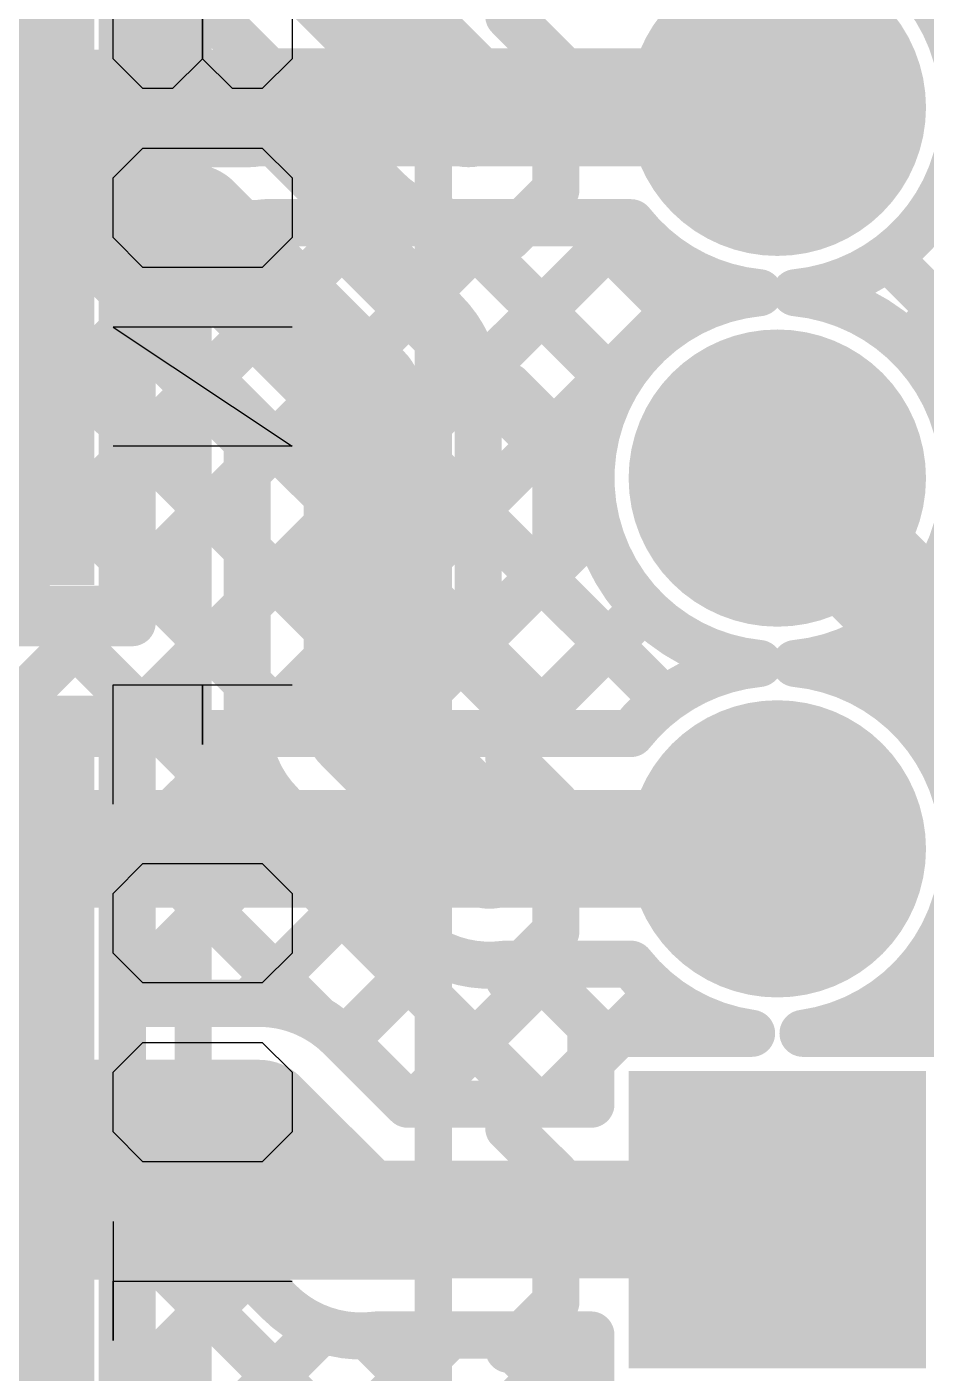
# Model space of a CAD drawing. Header units: millimetres. Extents: x 0.78 to 3.29, y 2.96 to 5.31.
# Drawn here: x 2.9737 to 3.1646, y 3.508 to 3.7939 of the extents above; entities that cross this region are included whole.
import ezdxf

# ---------------------------------------------------------------- set-up
doc = ezdxf.new("R2010")
doc.units = ezdxf.units.MM
doc.header["$MEASUREMENT"] = 0
for name, color, linetype in [('BottomLayer', 5, 'Continuous'), ('BottomOverlay', 54, 'Continuous'), ('BottomSolder', 6, 'Continuous'), ('MultiLayer', 9, 'Continuous'), ('PadHoleLayer', 156, 'Continuous'), ('TopLayer', 1, 'Continuous'), ('TopOverlay', 2, 'Continuous'), ('TopPaste', 8, 'Continuous'), ('TopSolder', 216, 'Continuous')]:
    doc.layers.add(name, color=color, linetype=linetype)

# ---------------------------------------------------------------- blocks, each defined once
blk = doc.blocks.new('B13B_PH_K_S_LF__SN__B_12')
at = {"layer": 'BottomLayer', "const_width": 0.02756}
for points in [[(-0.40748, 0, 1), (-0.37992, 0, 1)], [(-0.32874, 0, 1), (-0.30118, 0, 1)], [(-0.25, 0, 1), (-0.22244, 0, 1)]]:
    blk.add_lwpolyline(points, format="xyb", close=True, dxfattribs=at)
at = {"layer": 'BottomLayer'}
blk.add_solid([(-0.5, -0.02756), (-0.44488, -0.02756), (-0.5, 0.02756), (-0.44488, 0.02756)], dxfattribs=at)
at = {"layer": 'BottomOverlay'}
for points, const_width in [([(-0.55344, 0.073), (0.55334, 0.073)], 0.00787), ([(-0.5, 0.057), (-0.49, 0.047)], 0.01), ([(-0.453, 0.057), (-0.463, 0.047)], 0.01), ([(-0.42126, 0.057), (-0.41126, 0.047)], 0.01), ([(-0.37426, 0.057), (-0.38426, 0.047)], 0.01), ([(-0.34252, 0.057), (-0.33252, 0.047)], 0.01), ([(-0.29552, 0.057), (-0.30552, 0.047)], 0.01), ([(-0.26378, 0.057), (-0.25378, 0.047)], 0.01), ([(-0.21678, 0.057), (-0.22678, 0.047)], 0.01), ([(-0.49, 0.047), (-0.463, 0.047)], 0.01), ([(-0.41126, 0.047), (-0.38426, 0.047)], 0.01), ([(-0.33252, 0.047), (-0.30552, 0.047)], 0.01), ([(-0.25378, 0.047), (-0.22678, 0.047)], 0.01)]:
    blk.add_lwpolyline(points, dxfattribs=dict(at, const_width=const_width))
at = {"layer": 'BottomOverlay', "const_width": 0.005}
for points in [[(-0.5025, 0.057, 1), (-0.4975, 0.057, 1)], [(-0.4555, 0.057, 1), (-0.4505, 0.057, 1)], [(-0.42376, 0.057, 1), (-0.41876, 0.057, 1)], [(-0.37676, 0.057, 1), (-0.37176, 0.057, 1)], [(-0.34502, 0.057, 1), (-0.34002, 0.057, 1)], [(-0.29802, 0.057, 1), (-0.29302, 0.057, 1)], [(-0.26628, 0.057, 1), (-0.26128, 0.057, 1)], [(-0.21928, 0.057, 1), (-0.21428, 0.057, 1)], [(-0.4925, 0.047, 1), (-0.4875, 0.047, 1)], [(-0.4925, 0.047, 1), (-0.4875, 0.047, 1)], [(-0.4655, 0.047, 1), (-0.4605, 0.047, 1)], [(-0.4655, 0.047, 1), (-0.4605, 0.047, 1)], [(-0.41376, 0.047, 1), (-0.40876, 0.047, 1)], [(-0.41376, 0.047, 1), (-0.40876, 0.047, 1)], [(-0.38676, 0.047, 1), (-0.38176, 0.047, 1)], [(-0.38676, 0.047, 1), (-0.38176, 0.047, 1)], [(-0.33502, 0.047, 1), (-0.33002, 0.047, 1)], [(-0.33502, 0.047, 1), (-0.33002, 0.047, 1)], [(-0.30802, 0.047, 1), (-0.30302, 0.047, 1)], [(-0.30802, 0.047, 1), (-0.30302, 0.047, 1)], [(-0.25628, 0.047, 1), (-0.25128, 0.047, 1)], [(-0.25628, 0.047, 1), (-0.25128, 0.047, 1)], [(-0.22928, 0.047, 1), (-0.22428, 0.047, 1)], [(-0.22928, 0.047, 1), (-0.22428, 0.047, 1)]]:
    blk.add_lwpolyline(points, format="xyb", close=True, dxfattribs=at)
at = {"layer": 'BottomSolder', "const_width": 0.03156}
for points in [[(-0.40948, 0, 1), (-0.37792, 0, 1)], [(-0.33074, 0, 1), (-0.29918, 0, 1)], [(-0.252, 0, 1), (-0.22044, 0, 1)]]:
    blk.add_lwpolyline(points, format="xyb", close=True, dxfattribs=at)
at = {"layer": 'BottomSolder'}
blk.add_solid([(-0.504, -0.03156), (-0.44088, -0.03156), (-0.504, 0.03156), (-0.44088, 0.03156)], dxfattribs=at)
at = {"layer": 'MultiLayer', "const_width": 0.02756}
for points in [[(-0.40748, 0, 1), (-0.37992, 0, 1)], [(-0.32874, 0, 1), (-0.30118, 0, 1)], [(-0.25, 0, 1), (-0.22244, 0, 1)]]:
    blk.add_lwpolyline(points, format="xyb", close=True, dxfattribs=at)
at = {"layer": 'MultiLayer'}
blk.add_solid([(-0.5, -0.02756), (-0.44488, -0.02756), (-0.5, 0.02756), (-0.44488, 0.02756)], dxfattribs=at)
at = {"layer": 'PadHoleLayer', "const_width": 0.01476}
for points in [[(-0.47982, 0, 1), (-0.46506, 0, 1)], [(-0.40108, 0, 1), (-0.38632, 0, 1)], [(-0.32234, 0, 1), (-0.30758, 0, 1)], [(-0.2436, 0, 1), (-0.22884, 0, 1)]]:
    blk.add_lwpolyline(points, format="xyb", close=True, dxfattribs=at)
at = {"layer": 'TopLayer', "const_width": 0.02756}
for points in [[(-0.40748, 0, 1), (-0.37992, 0, 1)], [(-0.32874, 0, 1), (-0.30118, 0, 1)], [(-0.25, 0, 1), (-0.22244, 0, 1)]]:
    blk.add_lwpolyline(points, format="xyb", close=True, dxfattribs=at)
at = {"layer": 'TopLayer'}
blk.add_solid([(-0.5, -0.02756), (-0.44488, -0.02756), (-0.5, 0.02756), (-0.44488, 0.02756)], dxfattribs=at)
at = {"layer": 'TopSolder', "const_width": 0.03156}
for points in [[(-0.40948, 0, 1), (-0.37792, 0, 1)], [(-0.33074, 0, 1), (-0.29918, 0, 1)], [(-0.252, 0, 1), (-0.22044, 0, 1)]]:
    blk.add_lwpolyline(points, format="xyb", close=True, dxfattribs=at)
at = {"layer": 'TopSolder'}
blk.add_solid([(-0.504, -0.03156), (-0.44088, -0.03156), (-0.504, 0.03156), (-0.44088, 0.03156)], dxfattribs=at)
blk = doc.blocks.new('R__2512_30')
at = {"layer": 'TopLayer'}
blk.add_solid([(0.05315, -0.07283), (0.18307, -0.07283), (0.05315, 0.07283), (0.18307, 0.07283)], dxfattribs=at)
at = {"layer": 'TopOverlay', "const_width": 0.01}
for points in [[(0.193, -0.082), (0.193, 0.083)], [(-0.193, -0.082), (0.193, -0.082)]]:
    blk.add_lwpolyline(points, dxfattribs=at)
at = {"layer": 'TopOverlay', "const_width": 0.005}
blk.add_lwpolyline([(0.1905, -0.082, 1), (0.1955, -0.082, 1)], format="xyb", close=True, dxfattribs=at)
blk.add_lwpolyline([(0.1905, -0.082, 1), (0.1955, -0.082, 1)], format="xyb", close=True, dxfattribs=at)
at = {"layer": 'TopPaste'}
blk.add_solid([(0.05315, -0.07283), (0.18307, -0.07283), (0.05315, 0.07283), (0.18307, 0.07283)], dxfattribs=at)
at = {"layer": 'TopSolder'}
blk.add_solid([(0.04915, -0.07683), (0.18707, -0.07683), (0.04915, 0.07683), (0.18707, 0.07683)], dxfattribs=at)
blk = doc.blocks.new('R__2512_31')
at = {"layer": 'TopLayer'}
blk.add_solid([(0.05315, -0.07283), (0.18307, -0.07283), (0.05315, 0.07283), (0.18307, 0.07283)], dxfattribs=at)
at = {"layer": 'TopOverlay', "const_width": 0.01}
for points in [[(-0.193, 0.083), (0.193, 0.083)], [(0.193, -0.082), (0.193, 0.083)]]:
    blk.add_lwpolyline(points, dxfattribs=at)
at = {"layer": 'TopOverlay', "const_width": 0.005}
blk.add_lwpolyline([(0.1905, 0.083, 1), (0.1955, 0.083, 1)], format="xyb", close=True, dxfattribs=at)
blk.add_lwpolyline([(0.1905, 0.083, 1), (0.1955, 0.083, 1)], format="xyb", close=True, dxfattribs=at)
at = {"layer": 'TopPaste'}
blk.add_solid([(0.05315, -0.07283), (0.18307, -0.07283), (0.05315, 0.07283), (0.18307, 0.07283)], dxfattribs=at)
at = {"layer": 'TopSolder'}
blk.add_solid([(0.04915, -0.07683), (0.18707, -0.07683), (0.04915, 0.07683), (0.18707, 0.07683)], dxfattribs=at)

msp = doc.modelspace()

# ---------------------------------------------------------------- linework, layer by layer
at = {"layer": 'BottomLayer', "const_width": 0.01}
for points in [[(3.13686, 3.81615, -0.385849), (3.17256, 3.77678)], [(3.17256, 3.77678, -0.385853), (3.13686, 3.73741)], [(3.02428, 3.75228, -0.033579), (3.021, 3.75206)], [(3.02428, 3.75228, -0.033579), (3.021, 3.75206)], [(3.12914, 3.73741, -0.204043), (3.10194, 3.75228)], [(3.12914, 3.65867, -0.906691), (3.12914, 3.73741)], [(3.13686, 3.73741, -0.385853), (3.17256, 3.69804)], [(3.10194, 3.6438, -0.20404), (3.12914, 3.65867)]]:
    msp.add_lwpolyline(points, format="xyb", dxfattribs=at)
at = {"layer": 'BottomLayer'}
for points, const_width in [([(3.16065, 3.72633), (3.234, 3.79968)], 0.01), ([(2.92803, 3.77656), (3.021, 3.77656)], 0.025), ([(3.021, 3.77656), (3.02122, 3.77678)], 0.025), ([(3.02122, 3.77678), (3.133, 3.77678)], 0.025), ([(3.16908, 3.76056), (3.234, 3.69565)], 0.01), ([(2.75502, 3.5187), (2.98839, 3.75206)], 0.01), ([(2.90841, 3.6438), (3.01667, 3.75206)], 0.01), ([(2.93669, 3.6438), (3.04517, 3.75228)], 0.01), ([(2.93818, 3.75206), (3.021, 3.75206)], 0.01), ([(2.95131, 3.75206), (3.05957, 3.6438)], 0.01), ([(2.96498, 3.6438), (3.07346, 3.75228)], 0.01), ([(2.9796, 3.75206), (3.08786, 3.6438)], 0.01), ([(2.99326, 3.6438), (3.10174, 3.75228)], 0.01), ([(3.00788, 3.75206), (3.10911, 3.65083)], 0.01), ([(3.02428, 3.75228), (3.10194, 3.75228)], 0.01), ([(3.03595, 3.75228), (3.09359, 3.69464)], 0.01), ([(3.06423, 3.75228), (3.09872, 3.71779)], 0.01), ([(3.09251, 3.75228), (3.11276, 3.73203)], 0.01), ([(2.9306, 3.74448), (3.03129, 3.6438)], 0.01), ([(3.15645, 3.74492), (3.234, 3.66736)], 0.01), ([(3.02155, 3.6438), (3.11794, 3.7402)], 0.01), ([(3.14248, 3.73645), (3.14517, 3.73914)], 0.01), ([(2.91646, 3.73034), (3.003, 3.6438)], 0.01), ([(2.90232, 3.7162), (2.97472, 3.6438)], 0.01), ([(3.124, 3.69804), (3.133, 3.69804)], 0.025), ([(3.133, 3.69804), (3.207, 3.62404)], 0.025), ([(3.133, 3.69804), (3.133, 3.69804)], 0.025), ([(3.04983, 3.6438), (3.09459, 3.68856)], 0.01), ([(3.07812, 3.6438), (3.10471, 3.67039)], 0.01), ([(3.11884, 3.65624), (3.1225, 3.6599)], 0.01), ([(2.8993, 3.6438), (3.10194, 3.6438)], 0.01), ([(2.8993, 3.6193), (3.133, 3.6193)], 0.025), ([(2.94637, 3.54034), (3.056, 3.54034)], 0.025), ([(3.056, 3.54034), (3.05622, 3.54056)], 0.025), ([(3.05622, 3.54056), (3.133, 3.54056)], 0.025)]:
    msp.add_lwpolyline(points, dxfattribs=dict(at, const_width=const_width))
for points, const_width in [([(3.01475, 3.77656, 1), (3.02725, 3.77656, 1)], 0.0125), ([(3.01475, 3.77656, 1), (3.02725, 3.77656, 1)], 0.0125), ([(3.01497, 3.77678, 1), (3.02747, 3.77678, 1)], 0.0125), ([(3.01497, 3.77678, 1), (3.02747, 3.77678, 1)], 0.0125), ([(3.12675, 3.77678, 1), (3.13925, 3.77678, 1)], 0.0125), ([(3.16658, 3.76056, 1), (3.17158, 3.76056, 1)], 0.005), ([(2.9771, 3.75206, 1), (2.9821, 3.75206, 1)], 0.005), ([(2.98589, 3.75206, 1), (2.99089, 3.75206, 1)], 0.005), ([(3.00538, 3.75206, 1), (3.01038, 3.75206, 1)], 0.005), ([(3.01417, 3.75206, 1), (3.01917, 3.75206, 1)], 0.005), ([(3.0185, 3.75206, 1), (3.0235, 3.75206, 1)], 0.005), ([(3.0185, 3.75206, 1), (3.0235, 3.75206, 1)], 0.005), ([(3.0185, 3.75206, 1), (3.0235, 3.75206, 1)], 0.005), ([(3.02178, 3.75228, 1), (3.02678, 3.75228, 1)], 0.005), ([(3.02178, 3.75228, 1), (3.02678, 3.75228, 1)], 0.005), ([(3.02178, 3.75228, 1), (3.02678, 3.75228, 1)], 0.005), ([(3.03345, 3.75228, 1), (3.03845, 3.75228, 1)], 0.005), ([(3.04267, 3.75228, 1), (3.04767, 3.75228, 1)], 0.005), ([(3.06173, 3.75228, 1), (3.06673, 3.75228, 1)], 0.005), ([(3.07096, 3.75228, 1), (3.07596, 3.75228, 1)], 0.005), ([(3.09001, 3.75228, 1), (3.09501, 3.75228, 1)], 0.005), ([(3.09924, 3.75228, 1), (3.10424, 3.75228, 1)], 0.005), ([(3.09944, 3.75228, 1), (3.10444, 3.75228, 1)], 0.005), ([(3.09944, 3.75228, 1), (3.10444, 3.75228, 1)], 0.005), ([(3.15395, 3.74492, 1), (3.15895, 3.74492, 1)], 0.005), ([(3.11544, 3.7402, 1), (3.12044, 3.7402, 1)], 0.005), ([(3.12664, 3.73741, 1), (3.13164, 3.73741, 1)], 0.005), ([(3.12664, 3.73741, 1), (3.13164, 3.73741, 1)], 0.005), ([(3.13436, 3.73741, 1), (3.13936, 3.73741, 1)], 0.005), ([(3.13436, 3.73741, 1), (3.13936, 3.73741, 1)], 0.005), ([(3.14267, 3.73914, 1), (3.14767, 3.73914, 1)], 0.005), ([(3.13998, 3.73645, 1), (3.14498, 3.73645, 1)], 0.005), ([(3.11026, 3.73203, 1), (3.11526, 3.73203, 1)], 0.005), ([(3.15815, 3.72633, 1), (3.16315, 3.72633, 1)], 0.005), ([(3.09622, 3.71779, 1), (3.10122, 3.71779, 1)], 0.005), ([(3.11775, 3.69804, 1), (3.13025, 3.69804, 1)], 0.0125), ([(3.12675, 3.69804, 1), (3.13925, 3.69804, 1)], 0.0125), ([(3.12675, 3.69804, 1), (3.13925, 3.69804, 1)], 0.0125), ([(3.12675, 3.69804, 1), (3.13925, 3.69804, 1)], 0.0125), ([(3.12675, 3.69804, 1), (3.13925, 3.69804, 1)], 0.0125), ([(3.09109, 3.69464, 1), (3.09609, 3.69464, 1)], 0.005), ([(3.09209, 3.68856, 1), (3.09709, 3.68856, 1)], 0.005), ([(3.10221, 3.67039, 1), (3.10721, 3.67039, 1)], 0.005), ([(3.12, 3.6599, 1), (3.125, 3.6599, 1)], 0.005), ([(3.12664, 3.65867, 1), (3.13164, 3.65867, 1)], 0.005), ([(3.12664, 3.65867, 1), (3.13164, 3.65867, 1)], 0.005), ([(3.11634, 3.65624, 1), (3.12134, 3.65624, 1)], 0.005), ([(3.10661, 3.65083, 1), (3.11161, 3.65083, 1)], 0.005), ([(2.97222, 3.6438, 1), (2.97722, 3.6438, 1)], 0.005), ([(2.99076, 3.6438, 1), (2.99576, 3.6438, 1)], 0.005), ([(3.0005, 3.6438, 1), (3.0055, 3.6438, 1)], 0.005), ([(3.01905, 3.6438, 1), (3.02405, 3.6438, 1)], 0.005), ([(3.02879, 3.6438, 1), (3.03379, 3.6438, 1)], 0.005), ([(3.04733, 3.6438, 1), (3.05233, 3.6438, 1)], 0.005), ([(3.05707, 3.6438, 1), (3.06207, 3.6438, 1)], 0.005), ([(3.07562, 3.6438, 1), (3.08062, 3.6438, 1)], 0.005), ([(3.08536, 3.6438, 1), (3.09036, 3.6438, 1)], 0.005), ([(3.09944, 3.6438, 1), (3.10444, 3.6438, 1)], 0.005), ([(3.09944, 3.6438, 1), (3.10444, 3.6438, 1)], 0.005), ([(3.12675, 3.6193, 1), (3.13925, 3.6193, 1)], 0.0125), ([(3.04975, 3.54034, 1), (3.06225, 3.54034, 1)], 0.0125), ([(3.04975, 3.54034, 1), (3.06225, 3.54034, 1)], 0.0125), ([(3.04997, 3.54056, 1), (3.06247, 3.54056, 1)], 0.0125), ([(3.04997, 3.54056, 1), (3.06247, 3.54056, 1)], 0.0125), ([(3.12675, 3.54056, 1), (3.13925, 3.54056, 1)], 0.0125)]:
    msp.add_lwpolyline(points, format="xyb", close=True, dxfattribs=dict(at, const_width=const_width))
at = {"layer": 'BottomOverlay'}
for p, q in [((2.99201, 3.7871), (2.99201, 3.8061)), ((3.01101, 3.7871), (3.01101, 3.8061)), ((3.01101, 3.8061), (3.01101, 3.7871)), ((3.03, 3.8061), (3.03, 3.7871)), ((2.99834, 3.78077), (2.99201, 3.7871)), ((3.01101, 3.7871), (3.00467, 3.78077)), ((3.01734, 3.78077), (3.01101, 3.7871)), ((3.03, 3.7871), (3.02367, 3.78077)), ((3.00467, 3.78077), (2.99834, 3.78077)), ((3.02367, 3.78077), (3.01734, 3.78077)), ((2.99201, 3.76178), (2.99834, 3.76811)), ((2.99834, 3.76811), (3.02367, 3.76811)), ((3.02367, 3.76811), (3.03, 3.76178)), ((2.99201, 3.74912), (2.99201, 3.76178)), ((3.03, 3.76178), (3.03, 3.74912)), ((2.99834, 3.74279), (2.99201, 3.74912)), ((3.03, 3.74912), (3.02367, 3.74279)), ((3.02367, 3.74279), (2.99834, 3.74279)), ((3.03, 3.73012), (2.99201, 3.73012)), ((2.99201, 3.73012), (3.03, 3.7048)), ((3.03, 3.7048), (2.99201, 3.7048)), ((2.99201, 3.62882), (2.99201, 3.65415)), ((2.99201, 3.65415), (3.01101, 3.65415)), ((3.01101, 3.65415), (3.01101, 3.64148)), ((3.01101, 3.64148), (3.01101, 3.65415)), ((3.01101, 3.65415), (3.03, 3.65415)), ((2.99201, 3.60983), (2.99834, 3.61616)), ((2.99834, 3.61616), (3.02367, 3.61616)), ((3.02367, 3.61616), (3.03, 3.60983)), ((2.99201, 3.59717), (2.99201, 3.60983)), ((3.03, 3.60983), (3.03, 3.59717)), ((2.99834, 3.59083), (2.99201, 3.59717)), ((3.03, 3.59717), (3.02367, 3.59083)), ((3.02367, 3.59083), (2.99834, 3.59083)), ((2.99201, 3.57184), (2.99834, 3.57817)), ((2.99834, 3.57817), (3.02367, 3.57817)), ((3.02367, 3.57817), (3.03, 3.57184)), ((2.99201, 3.55918), (2.99201, 3.57184)), ((3.03, 3.57184), (3.03, 3.55918)), ((2.99834, 3.55285), (2.99201, 3.55918)), ((3.03, 3.55918), (3.02367, 3.55285)), ((3.02367, 3.55285), (2.99834, 3.55285)), ((2.99201, 3.54018), (2.99201, 3.51486)), ((2.99201, 3.51486), (2.99201, 3.52752)), ((2.99201, 3.52752), (3.03, 3.52752))]:
    msp.add_line(p, q, dxfattribs=at)
at = {"layer": 'TopLayer'}
for points, const_width in [([(2.99607, 3.77667), (2.99607, 3.837)], 0.01), ([(3.021, 3.823), (3.06744, 3.77656)], 0.025), ([(3.0037, 3.80565), (3.05009, 3.75926)], 0.01), ([(2.99607, 3.78803), (3.0087, 3.80066)], 0.01), ([(2.99607, 3.79215), (3.01173, 3.7765)], 0.01), ([(3.16065, 3.72633), (3.227, 3.79268)], 0.01), ([(3.01269, 3.77636), (3.02284, 3.78651)], 0.01), ([(3.06744, 3.77656), (3.06766, 3.77678)], 0.025), ([(3.06766, 3.77678), (3.133, 3.77678)], 0.025), ([(3.12378, 3.77656), (3.124, 3.77678)], 0.025), ([(2.99607, 3.77667), (3.00883, 3.77667)], 0.01), ([(3.03013, 3.76552), (3.03698, 3.77237)], 0.01), ([(3.02618, 3.76947), (3.0623, 3.73335)], 0.01), ([(3.16908, 3.76056), (3.227, 3.70265)], 0.01), ([(2.91911, 3.75217), (3.00883, 3.75217)], 0.025), ([(3.00883, 3.75217), (3.045, 3.716)], 0.025), ([(3.04427, 3.75138), (3.05115, 3.75826)], 0.01), ([(3.05841, 3.73723), (3.07346, 3.75228)], 0.01), ([(3.06424, 3.75227), (3.09872, 3.71779)], 0.01), ([(3.06921, 3.71975), (3.10174, 3.75228)], 0.01), ([(3.07072, 3.75228), (3.10194, 3.75228)], 0.01), ([(3.09251, 3.75228), (3.11276, 3.73203)], 0.01), ([(3.15645, 3.74492), (3.227, 3.67436)], 0.01), ([(3.0695, 3.69175), (3.11794, 3.7402)], 0.01), ([(3.14248, 3.73645), (3.14517, 3.73914)], 0.01), ([(3.16173, 3.67084), (3.227, 3.73612)], 0.01), ([(2.99607, 3.66733), (2.99607, 3.72767)], 0.01), ([(2.99868, 3.72767), (3.0205, 3.70585)], 0.01), ([(3.045, 3.646), (3.045, 3.716)], 0.025), ([(3.06933, 3.7189), (3.09359, 3.69464)], 0.01), ([(2.99607, 3.70318), (3.00962, 3.71673)], 0.01), ([(3.0695, 3.65615), (3.0695, 3.716)], 0.01), ([(2.99607, 3.7073), (3.0205, 3.68287)], 0.01), ([(3.0205, 3.646), (3.0205, 3.70585)], 0.01), ([(3.16357, 3.6444), (3.227, 3.70783)], 0.01), ([(2.99607, 3.67489), (3.0205, 3.69932)], 0.01), ([(3.0695, 3.69044), (3.10911, 3.65083)], 0.01), ([(3.0695, 3.66347), (3.09459, 3.68856)], 0.01), ([(2.99607, 3.67902), (3.0205, 3.65459)], 0.01), ([(3.16699, 3.6778), (3.227, 3.61779)], 0.01), ([(2.99607, 3.64661), (3.0205, 3.67104)], 0.01), ([(3.07998, 3.64567), (3.10471, 3.67039)], 0.01), ([(3.14713, 3.65625), (3.1602, 3.66931)], 0.01), ([(2.84215, 3.66733), (2.99607, 3.66733)], 0.01), ([(2.95119, 3.66733), (2.97169, 3.64683)], 0.01), ([(2.96801, 3.64683), (2.98851, 3.66733)], 0.01), ([(2.97947, 3.66733), (3.08175, 3.56506)], 0.01), ([(3.15275, 3.66376), (3.227, 3.58951)], 0.01), ([(3.0695, 3.66216), (3.08786, 3.6438)], 0.01), ([(3.11884, 3.65624), (3.1225, 3.6599)], 0.01), ([(3.0695, 3.65615), (3.08185, 3.6438)], 0.01), ([(3.045, 3.646), (3.07192, 3.61908)], 0.025), ([(3.15586, 3.58012), (3.227, 3.65126)], 0.01), ([(2.84215, 3.64683), (2.99607, 3.64683)], 0.01), ([(2.99607, 3.5865), (2.99607, 3.64683)], 0.01), ([(3.08185, 3.6438), (3.10194, 3.6438)], 0.01), ([(2.99607, 3.61832), (3.02069, 3.64294)], 0.01), ([(3.0277, 3.62865), (3.05457, 3.60178)], 0.01), ([(3.07192, 3.61908), (3.07214, 3.6193)], 0.025), ([(3.07214, 3.6193), (3.133, 3.6193)], 0.025), ([(3.12378, 3.61908), (3.124, 3.6193)], 0.025), ([(2.99607, 3.59004), (3.03119, 3.62516)], 0.01), ([(2.99607, 3.62245), (3.03537, 3.58315)], 0.01), ([(3.02082, 3.5865), (3.04533, 3.61102)], 0.01), ([(3.04112, 3.57852), (3.06018, 3.59758)], 0.01), ([(3.05594, 3.56506), (3.08568, 3.5948)], 0.01), ([(3.0752, 3.5948), (3.10194, 3.5948)], 0.01), ([(3.08029, 3.5948), (3.09497, 3.58012)], 0.01), ([(3.16453, 3.59541), (3.227, 3.53294)], 0.01), ([(2.99607, 3.59416), (3.00374, 3.5865)], 0.01), ([(3.09929, 3.58012), (3.1079, 3.58873)], 0.01), ([(2.99607, 3.5865), (3.023, 3.5865)], 0.01), ([(3.14868, 3.58298), (3.15154, 3.58012)], 0.01), ([(3.09344, 3.58012), (3.12754, 3.58012)], 0.01), ([(3.09344, 3.57427), (3.09929, 3.58012)], 0.01), ([(3.09344, 3.56506), (3.09344, 3.58012)], 0.01), ([(3.13846, 3.58012), (3.17256, 3.58012)], 0.01), ([(3.04035, 3.5793), (3.05459, 3.56506)], 0.01), ([(3.08423, 3.56506), (3.09344, 3.57427)], 0.01), ([(2.91911, 3.562), (3.023, 3.562)], 0.025), ([(3.023, 3.562), (3.04466, 3.54034)], 0.025), ([(3.05459, 3.56506), (3.09344, 3.56506)], 0.01), ([(3.04466, 3.54034), (3.04488, 3.54056)], 0.025), ([(3.04488, 3.54056), (3.133, 3.54056)], 0.025), ([(3.12378, 3.54034), (3.124, 3.54056)], 0.025), ([(2.99607, 3.5375), (3.01285, 3.5375)], 0.01), ([(2.99607, 3.53347), (3.0001, 3.5375)], 0.01), ([(2.99607, 3.47717), (2.99607, 3.5375)], 0.01), ([(2.99617, 3.5375), (3.227, 3.30667)], 0.01), ([(3.01285, 3.5375), (3.02731, 3.52304)], 0.01), ([(2.99607, 3.50519), (3.02062, 3.52973)], 0.01), ([(2.63362, 3.11445), (3.03643, 3.51726)], 0.01), ([(2.64776, 3.10031), (3.06351, 3.51606)], 0.01), ([(2.66191, 3.08617), (3.0918, 3.51606)], 0.01), ([(3.04607, 3.51588), (3.227, 3.33495)], 0.01), ([(3.04794, 3.51606), (3.09344, 3.51606)], 0.01), ([(3.07418, 3.51606), (3.227, 3.36324)], 0.01), ([(3.09344, 3.501), (3.09344, 3.51606)], 0.01), ([(2.99607, 3.50931), (3.227, 3.27838)], 0.01)]:
    msp.add_lwpolyline(points, dxfattribs=dict(at, const_width=const_width))
at = {"layer": 'TopLayer', "const_width": 0.01}
for points in [[(3.13686, 3.81615, -0.385849), (3.17256, 3.77678)], [(3.00883, 3.77667, -0.198912), (3.02616, 3.76949)], [(3.00883, 3.77667, -0.199267), (3.02618, 3.76947)], [(3.17256, 3.77678, -0.385853), (3.13686, 3.73741)], [(3.07072, 3.75228, -0.234414), (3.05009, 3.75926)], [(3.07072, 3.75228, -0.234055), (3.05012, 3.75923)], [(3.12914, 3.73741, -0.204043), (3.10194, 3.75228)], [(3.12914, 3.65867, -0.906691), (3.12914, 3.73741)], [(3.13686, 3.73741, -0.385853), (3.17256, 3.69804)], [(3.0623, 3.73335, -0.199267), (3.0695, 3.716)], [(3.06232, 3.73332, -0.198912), (3.0695, 3.716)], [(3.17256, 3.69804, -0.385849), (3.13686, 3.65867)], [(3.10194, 3.6438, -0.20404), (3.12914, 3.65867)], [(3.13686, 3.65867, -0.385849), (3.17256, 3.6193)], [(3.02768, 3.62868, -0.198912), (3.0205, 3.646)], [(3.0277, 3.62865, -0.199267), (3.0205, 3.646)], [(3.17256, 3.6193, -0.374248), (3.13846, 3.58012)], [(3.0752, 3.5948, -0.234414), (3.05457, 3.60178)], [(3.0752, 3.5948, -0.234055), (3.0546, 3.60175)], [(3.12754, 3.58012, -0.193502), (3.10194, 3.5948)], [(3.023, 3.5865, -0.198912), (3.04032, 3.57932)], [(3.023, 3.5865, -0.199267), (3.04035, 3.5793)], [(3.04794, 3.51606, -0.234414), (3.02731, 3.52304)], [(3.04794, 3.51606, -0.234055), (3.02734, 3.52301)]]:
    msp.add_lwpolyline(points, format="xyb", dxfattribs=at)
at = {"layer": 'TopLayer'}
for points, const_width in [([(2.99357, 3.79215, 1), (2.99857, 3.79215, 1)], 0.005), ([(2.99357, 3.78803, 1), (2.99857, 3.78803, 1)], 0.005), ([(3.02034, 3.78651, 1), (3.02534, 3.78651, 1)], 0.005), ([(3.06119, 3.77656, 1), (3.07369, 3.77656, 1)], 0.0125), ([(3.06119, 3.77656, 1), (3.07369, 3.77656, 1)], 0.0125), ([(3.06141, 3.77678, 1), (3.07391, 3.77678, 1)], 0.0125), ([(3.06141, 3.77678, 1), (3.07391, 3.77678, 1)], 0.0125), ([(3.11753, 3.77656, 1), (3.13003, 3.77656, 1)], 0.0125), ([(3.11775, 3.77678, 1), (3.13025, 3.77678, 1)], 0.0125), ([(3.12675, 3.77678, 1), (3.13925, 3.77678, 1)], 0.0125), ([(2.99357, 3.77667, 1), (2.99857, 3.77667, 1)], 0.005), ([(2.99357, 3.77667, 1), (2.99857, 3.77667, 1)], 0.005), ([(3.00633, 3.77667, 1), (3.01133, 3.77667, 1)], 0.005), ([(3.00633, 3.77667, 1), (3.01133, 3.77667, 1)], 0.005), ([(3.00633, 3.77667, 1), (3.01133, 3.77667, 1)], 0.005), ([(3.00923, 3.7765, 1), (3.01423, 3.7765, 1)], 0.005), ([(3.01019, 3.77636, 1), (3.01519, 3.77636, 1)], 0.005), ([(3.03448, 3.77237, 1), (3.03948, 3.77237, 1)], 0.005), ([(3.02366, 3.76949, 1), (3.02866, 3.76949, 1)], 0.005), ([(3.02368, 3.76947, 1), (3.02868, 3.76947, 1)], 0.005), ([(3.02368, 3.76947, 1), (3.02868, 3.76947, 1)], 0.005), ([(3.02763, 3.76552, 1), (3.03263, 3.76552, 1)], 0.005), ([(3.16658, 3.76056, 1), (3.17158, 3.76056, 1)], 0.005), ([(3.00258, 3.75217, 1), (3.01508, 3.75217, 1)], 0.0125), ([(3.00258, 3.75217, 1), (3.01508, 3.75217, 1)], 0.0125), ([(3.04759, 3.75926, 1), (3.05259, 3.75926, 1)], 0.005), ([(3.04759, 3.75926, 1), (3.05259, 3.75926, 1)], 0.005), ([(3.04762, 3.75923, 1), (3.05262, 3.75923, 1)], 0.005), ([(3.04865, 3.75826, 1), (3.05365, 3.75826, 1)], 0.005), ([(3.06174, 3.75227, 1), (3.06674, 3.75227, 1)], 0.005), ([(3.06822, 3.75228, 1), (3.07322, 3.75228, 1)], 0.005), ([(3.06822, 3.75228, 1), (3.07322, 3.75228, 1)], 0.005), ([(3.06822, 3.75228, 1), (3.07322, 3.75228, 1)], 0.005), ([(3.07096, 3.75228, 1), (3.07596, 3.75228, 1)], 0.005), ([(3.09001, 3.75228, 1), (3.09501, 3.75228, 1)], 0.005), ([(3.09924, 3.75228, 1), (3.10424, 3.75228, 1)], 0.005), ([(3.09944, 3.75228, 1), (3.10444, 3.75228, 1)], 0.005), ([(3.09944, 3.75228, 1), (3.10444, 3.75228, 1)], 0.005), ([(3.04177, 3.75138, 1), (3.04677, 3.75138, 1)], 0.005), ([(3.15395, 3.74492, 1), (3.15895, 3.74492, 1)], 0.005), ([(3.11544, 3.7402, 1), (3.12044, 3.7402, 1)], 0.005), ([(3.12664, 3.73741, 1), (3.13164, 3.73741, 1)], 0.005), ([(3.12664, 3.73741, 1), (3.13164, 3.73741, 1)], 0.005), ([(3.13436, 3.73741, 1), (3.13936, 3.73741, 1)], 0.005), ([(3.13436, 3.73741, 1), (3.13936, 3.73741, 1)], 0.005), ([(3.14267, 3.73914, 1), (3.14767, 3.73914, 1)], 0.005), ([(3.05591, 3.73723, 1), (3.06091, 3.73723, 1)], 0.005), ([(3.13998, 3.73645, 1), (3.14498, 3.73645, 1)], 0.005), ([(3.0598, 3.73335, 1), (3.0648, 3.73335, 1)], 0.005), ([(3.0598, 3.73335, 1), (3.0648, 3.73335, 1)], 0.005), ([(3.05982, 3.73332, 1), (3.06482, 3.73332, 1)], 0.005), ([(3.11026, 3.73203, 1), (3.11526, 3.73203, 1)], 0.005), ([(2.99357, 3.72767, 1), (2.99857, 3.72767, 1)], 0.005), ([(2.99618, 3.72767, 1), (3.00118, 3.72767, 1)], 0.005), ([(3.15815, 3.72633, 1), (3.16315, 3.72633, 1)], 0.005), ([(3.03875, 3.716, 1), (3.05125, 3.716, 1)], 0.0125), ([(3.03875, 3.716, 1), (3.05125, 3.716, 1)], 0.0125), ([(3.06671, 3.71975, 1), (3.07171, 3.71975, 1)], 0.005), ([(3.06683, 3.7189, 1), (3.07183, 3.7189, 1)], 0.005), ([(3.09622, 3.71779, 1), (3.10122, 3.71779, 1)], 0.005), ([(3.00712, 3.71673, 1), (3.01212, 3.71673, 1)], 0.005), ([(3.067, 3.716, 1), (3.072, 3.716, 1)], 0.005), ([(3.067, 3.716, 1), (3.072, 3.716, 1)], 0.005), ([(3.067, 3.716, 1), (3.072, 3.716, 1)], 0.005), ([(2.99357, 3.7073, 1), (2.99857, 3.7073, 1)], 0.005), ([(3.018, 3.70585, 1), (3.023, 3.70585, 1)], 0.005), ([(3.018, 3.70585, 1), (3.023, 3.70585, 1)], 0.005), ([(2.99357, 3.70318, 1), (2.99857, 3.70318, 1)], 0.005), ([(3.018, 3.69932, 1), (3.023, 3.69932, 1)], 0.005), ([(3.09109, 3.69464, 1), (3.09609, 3.69464, 1)], 0.005), ([(3.067, 3.69175, 1), (3.072, 3.69175, 1)], 0.005), ([(3.067, 3.69044, 1), (3.072, 3.69044, 1)], 0.005), ([(3.09209, 3.68856, 1), (3.09709, 3.68856, 1)], 0.005), ([(3.018, 3.68287, 1), (3.023, 3.68287, 1)], 0.005), ([(2.99357, 3.67902, 1), (2.99857, 3.67902, 1)], 0.005), ([(3.16449, 3.6778, 1), (3.16949, 3.6778, 1)], 0.005), ([(2.99357, 3.67489, 1), (2.99857, 3.67489, 1)], 0.005), ([(3.018, 3.67104, 1), (3.023, 3.67104, 1)], 0.005), ([(3.10221, 3.67039, 1), (3.10721, 3.67039, 1)], 0.005), ([(3.1577, 3.66931, 1), (3.1627, 3.66931, 1)], 0.005), ([(3.15923, 3.67084, 1), (3.16423, 3.67084, 1)], 0.005), ([(2.97697, 3.66733, 1), (2.98197, 3.66733, 1)], 0.005), ([(2.98601, 3.66733, 1), (2.99101, 3.66733, 1)], 0.005), ([(2.99357, 3.66733, 1), (2.99857, 3.66733, 1)], 0.005), ([(2.99357, 3.66733, 1), (2.99857, 3.66733, 1)], 0.005), ([(3.067, 3.66347, 1), (3.072, 3.66347, 1)], 0.005), ([(3.15025, 3.66376, 1), (3.15525, 3.66376, 1)], 0.005), ([(3.067, 3.66216, 1), (3.072, 3.66216, 1)], 0.005), ([(3.12, 3.6599, 1), (3.125, 3.6599, 1)], 0.005), ([(3.12664, 3.65867, 1), (3.13164, 3.65867, 1)], 0.005), ([(3.12664, 3.65867, 1), (3.13164, 3.65867, 1)], 0.005), ([(3.13436, 3.65867, 1), (3.13936, 3.65867, 1)], 0.005), ([(3.13436, 3.65867, 1), (3.13936, 3.65867, 1)], 0.005), ([(3.018, 3.65459, 1), (3.023, 3.65459, 1)], 0.005), ([(3.067, 3.65615, 1), (3.072, 3.65615, 1)], 0.005), ([(3.067, 3.65615, 1), (3.072, 3.65615, 1)], 0.005), ([(3.11634, 3.65624, 1), (3.12134, 3.65624, 1)], 0.005), ([(3.14463, 3.65625, 1), (3.14963, 3.65625, 1)], 0.005), ([(3.03875, 3.646, 1), (3.05125, 3.646, 1)], 0.0125), ([(3.03875, 3.646, 1), (3.05125, 3.646, 1)], 0.0125), ([(3.10661, 3.65083, 1), (3.11161, 3.65083, 1)], 0.005), ([(2.96919, 3.64683, 1), (2.97419, 3.64683, 1)], 0.005), ([(2.99357, 3.64683, 1), (2.99857, 3.64683, 1)], 0.005), ([(2.99357, 3.64683, 1), (2.99857, 3.64683, 1)], 0.005), ([(2.99357, 3.64661, 1), (2.99857, 3.64661, 1)], 0.005), ([(3.018, 3.646, 1), (3.023, 3.646, 1)], 0.005), ([(3.018, 3.646, 1), (3.023, 3.646, 1)], 0.005), ([(3.018, 3.646, 1), (3.023, 3.646, 1)], 0.005), ([(3.07748, 3.64567, 1), (3.08248, 3.64567, 1)], 0.005), ([(3.07935, 3.6438, 1), (3.08435, 3.6438, 1)], 0.005), ([(3.07935, 3.6438, 1), (3.08435, 3.6438, 1)], 0.005), ([(3.08536, 3.6438, 1), (3.09036, 3.6438, 1)], 0.005), ([(3.09944, 3.6438, 1), (3.10444, 3.6438, 1)], 0.005), ([(3.09944, 3.6438, 1), (3.10444, 3.6438, 1)], 0.005), ([(3.16107, 3.6444, 1), (3.16607, 3.6444, 1)], 0.005), ([(3.01819, 3.64294, 1), (3.02319, 3.64294, 1)], 0.005), ([(3.02518, 3.62868, 1), (3.03018, 3.62868, 1)], 0.005), ([(3.0252, 3.62865, 1), (3.0302, 3.62865, 1)], 0.005), ([(3.0252, 3.62865, 1), (3.0302, 3.62865, 1)], 0.005), ([(3.06567, 3.61908, 1), (3.07817, 3.61908, 1)], 0.0125), ([(3.06567, 3.61908, 1), (3.07817, 3.61908, 1)], 0.0125), ([(3.06589, 3.6193, 1), (3.07839, 3.6193, 1)], 0.0125), ([(3.06589, 3.6193, 1), (3.07839, 3.6193, 1)], 0.0125), ([(3.11753, 3.61908, 1), (3.13003, 3.61908, 1)], 0.0125), ([(3.11775, 3.6193, 1), (3.13025, 3.6193, 1)], 0.0125), ([(3.12675, 3.6193, 1), (3.13925, 3.6193, 1)], 0.0125), ([(3.02869, 3.62516, 1), (3.03369, 3.62516, 1)], 0.005), ([(2.99357, 3.62245, 1), (2.99857, 3.62245, 1)], 0.005), ([(2.99357, 3.61832, 1), (2.99857, 3.61832, 1)], 0.005), ([(3.04283, 3.61102, 1), (3.04783, 3.61102, 1)], 0.005), ([(3.05207, 3.60178, 1), (3.05707, 3.60178, 1)], 0.005), ([(3.05207, 3.60178, 1), (3.05707, 3.60178, 1)], 0.005), ([(3.0521, 3.60175, 1), (3.0571, 3.60175, 1)], 0.005), ([(3.05768, 3.59758, 1), (3.06268, 3.59758, 1)], 0.005), ([(3.0727, 3.5948, 1), (3.0777, 3.5948, 1)], 0.005), ([(3.0727, 3.5948, 1), (3.0777, 3.5948, 1)], 0.005), ([(3.0727, 3.5948, 1), (3.0777, 3.5948, 1)], 0.005), ([(3.07779, 3.5948, 1), (3.08279, 3.5948, 1)], 0.005), ([(3.08318, 3.5948, 1), (3.08818, 3.5948, 1)], 0.005), ([(3.09944, 3.5948, 1), (3.10444, 3.5948, 1)], 0.005), ([(3.09944, 3.5948, 1), (3.10444, 3.5948, 1)], 0.005), ([(3.16203, 3.59541, 1), (3.16703, 3.59541, 1)], 0.005), ([(2.99357, 3.59416, 1), (2.99857, 3.59416, 1)], 0.005), ([(2.99357, 3.59004, 1), (2.99857, 3.59004, 1)], 0.005), ([(3.1054, 3.58873, 1), (3.1104, 3.58873, 1)], 0.005), ([(2.99357, 3.5865, 1), (2.99857, 3.5865, 1)], 0.005), ([(2.99357, 3.5865, 1), (2.99857, 3.5865, 1)], 0.005), ([(3.00124, 3.5865, 1), (3.00624, 3.5865, 1)], 0.005), ([(3.01832, 3.5865, 1), (3.02332, 3.5865, 1)], 0.005), ([(3.0205, 3.5865, 1), (3.0255, 3.5865, 1)], 0.005), ([(3.0205, 3.5865, 1), (3.0255, 3.5865, 1)], 0.005), ([(3.0205, 3.5865, 1), (3.0255, 3.5865, 1)], 0.005), ([(3.03287, 3.58315, 1), (3.03787, 3.58315, 1)], 0.005), ([(3.14618, 3.58298, 1), (3.15118, 3.58298, 1)], 0.005), ([(3.09094, 3.58012, 1), (3.09594, 3.58012, 1)], 0.005), ([(3.09094, 3.58012, 1), (3.09594, 3.58012, 1)], 0.005), ([(3.09247, 3.58012, 1), (3.09747, 3.58012, 1)], 0.005), ([(3.09679, 3.58012, 1), (3.10179, 3.58012, 1)], 0.005), ([(3.09679, 3.58012, 1), (3.10179, 3.58012, 1)], 0.005), ([(3.12504, 3.58012, 1), (3.13004, 3.58012, 1)], 0.005), ([(3.12504, 3.58012, 1), (3.13004, 3.58012, 1)], 0.005), ([(3.13596, 3.58012, 1), (3.14096, 3.58012, 1)], 0.005), ([(3.13596, 3.58012, 1), (3.14096, 3.58012, 1)], 0.005), ([(3.14904, 3.58012, 1), (3.15404, 3.58012, 1)], 0.005), ([(3.15336, 3.58012, 1), (3.15836, 3.58012, 1)], 0.005), ([(3.03782, 3.57932, 1), (3.04282, 3.57932, 1)], 0.005), ([(3.03785, 3.5793, 1), (3.04285, 3.5793, 1)], 0.005), ([(3.03785, 3.5793, 1), (3.04285, 3.5793, 1)], 0.005), ([(3.03862, 3.57852, 1), (3.04362, 3.57852, 1)], 0.005), ([(3.09094, 3.57427, 1), (3.09594, 3.57427, 1)], 0.005), ([(3.09094, 3.57427, 1), (3.09594, 3.57427, 1)], 0.005), ([(3.01675, 3.562, 1), (3.02925, 3.562, 1)], 0.0125), ([(3.01675, 3.562, 1), (3.02925, 3.562, 1)], 0.0125), ([(3.05209, 3.56506, 1), (3.05709, 3.56506, 1)], 0.005), ([(3.05209, 3.56506, 1), (3.05709, 3.56506, 1)], 0.005), ([(3.05344, 3.56506, 1), (3.05844, 3.56506, 1)], 0.005), ([(3.07925, 3.56506, 1), (3.08425, 3.56506, 1)], 0.005), ([(3.08173, 3.56506, 1), (3.08673, 3.56506, 1)], 0.005), ([(3.09094, 3.56506, 1), (3.09594, 3.56506, 1)], 0.005), ([(3.09094, 3.56506, 1), (3.09594, 3.56506, 1)], 0.005), ([(3.03841, 3.54034, 1), (3.05091, 3.54034, 1)], 0.0125), ([(3.03841, 3.54034, 1), (3.05091, 3.54034, 1)], 0.0125), ([(3.03863, 3.54056, 1), (3.05113, 3.54056, 1)], 0.0125), ([(3.03863, 3.54056, 1), (3.05113, 3.54056, 1)], 0.0125), ([(3.11753, 3.54034, 1), (3.13003, 3.54034, 1)], 0.0125), ([(3.11775, 3.54056, 1), (3.13025, 3.54056, 1)], 0.0125), ([(3.12675, 3.54056, 1), (3.13925, 3.54056, 1)], 0.0125), ([(2.99357, 3.5375, 1), (2.99857, 3.5375, 1)], 0.005), ([(2.99357, 3.5375, 1), (2.99857, 3.5375, 1)], 0.005), ([(2.99367, 3.5375, 1), (2.99867, 3.5375, 1)], 0.005), ([(2.9976, 3.5375, 1), (3.0026, 3.5375, 1)], 0.005), ([(3.01035, 3.5375, 1), (3.01535, 3.5375, 1)], 0.005), ([(3.01035, 3.5375, 1), (3.01535, 3.5375, 1)], 0.005), ([(2.99357, 3.53347, 1), (2.99857, 3.53347, 1)], 0.005), ([(3.01812, 3.52973, 1), (3.02312, 3.52973, 1)], 0.005), ([(3.02481, 3.52304, 1), (3.02981, 3.52304, 1)], 0.005), ([(3.02481, 3.52304, 1), (3.02981, 3.52304, 1)], 0.005), ([(3.02484, 3.52301, 1), (3.02984, 3.52301, 1)], 0.005), ([(3.03393, 3.51726, 1), (3.03893, 3.51726, 1)], 0.005), ([(3.04357, 3.51588, 1), (3.04857, 3.51588, 1)], 0.005), ([(3.04544, 3.51606, 1), (3.05044, 3.51606, 1)], 0.005), ([(3.04544, 3.51606, 1), (3.05044, 3.51606, 1)], 0.005), ([(3.04544, 3.51606, 1), (3.05044, 3.51606, 1)], 0.005), ([(3.06101, 3.51606, 1), (3.06601, 3.51606, 1)], 0.005), ([(3.07168, 3.51606, 1), (3.07668, 3.51606, 1)], 0.005), ([(3.0893, 3.51606, 1), (3.0943, 3.51606, 1)], 0.005), ([(3.09094, 3.51606, 1), (3.09594, 3.51606, 1)], 0.005), ([(3.09094, 3.51606, 1), (3.09594, 3.51606, 1)], 0.005), ([(2.99357, 3.50931, 1), (2.99857, 3.50931, 1)], 0.005), ([(2.99357, 3.50519, 1), (2.99857, 3.50519, 1)], 0.005)]:
    msp.add_lwpolyline(points, format="xyb", close=True, dxfattribs=dict(at, const_width=const_width))
at = {"layer": 'TopOverlay', "const_width": 0.00787}
msp.add_lwpolyline([(3.009, 3.463), (3.009, 4.802)], dxfattribs=at)

# ---------------------------------------------------------------- block references
for name, p, rotation in [('B13B_PH_K_S_LF__SN__B_12', (3.133, 4.013), 90), ('R__2512_30', (2.801, 3.75217), 360), ('R__2512_31', (2.801, 3.562), 360)]:
    msp.add_blockref(name, p, dxfattribs=dict(rotation=rotation))

doc.saveas('drawing.dxf')
